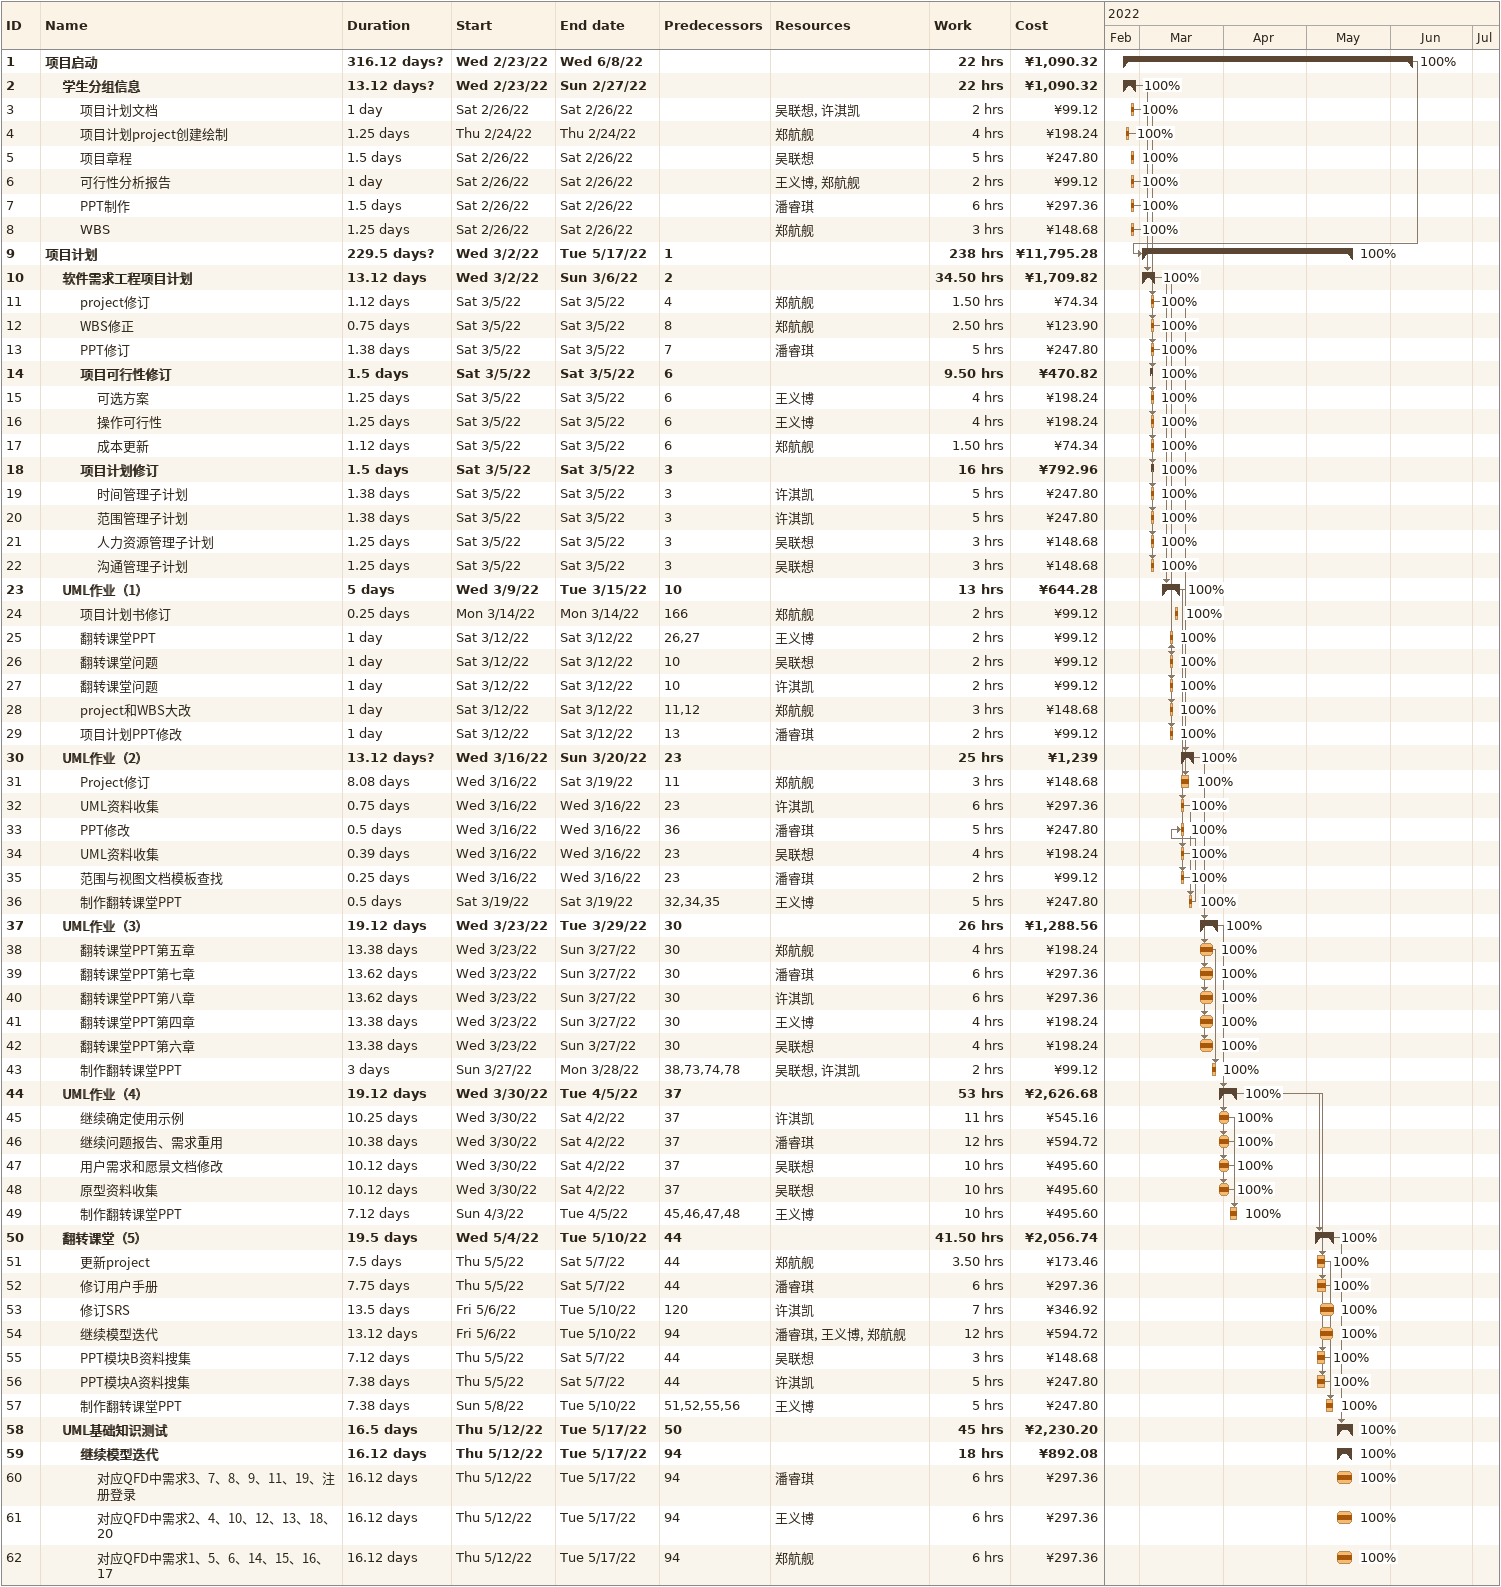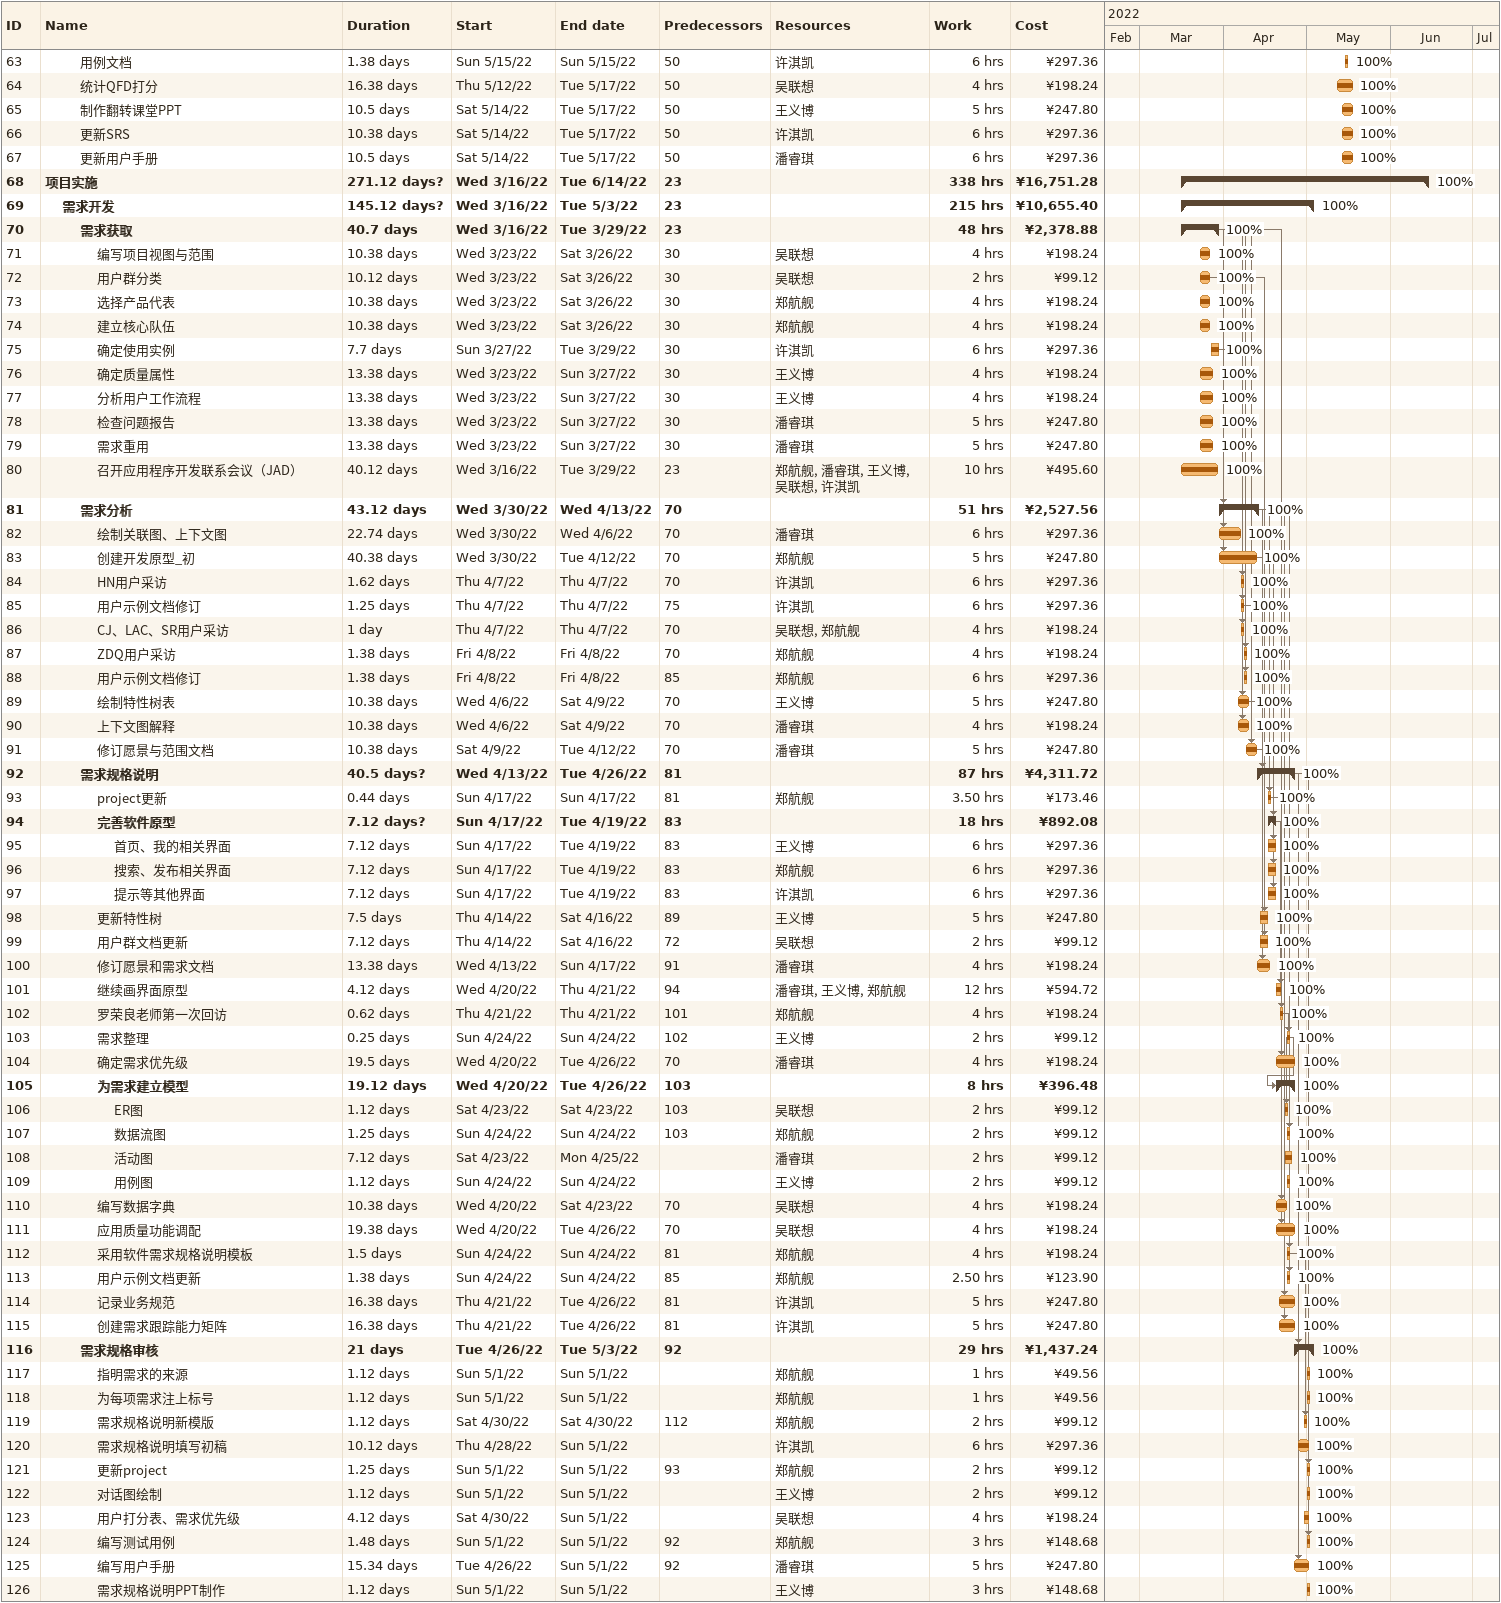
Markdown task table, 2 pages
| ID | Level | Task | Duration | Start | Finish | Predecessors | Resources | % complete | Work (h) | Cost (¥) |
|---|---|---|---|---|---|---|---|---|---|---|
| 1 | 1 | **项目启动** | 316.12d? | 2022-02-23 | 2022-06-08 |  |  | 100 | 22 | 1090.32 |
| 2 | 2 | **学生分组信息** | 13.12d? | 2022-02-23 | 2022-02-27 |  |  | 100 | 22 | 1090.32 |
| 3 | 3 | 项目计划文档 | 1d | 2022-02-26 | 2022-02-26 |  | 吴联想, 许淇凯 | 100 | 2 | 99.12 |
| 4 | 3 | 项目计划project创建绘制 | 1.25d | 2022-02-24 | 2022-02-24 |  | 郑航舰 | 100 | 4 | 198.24 |
| 5 | 3 | 项目章程 | 1.5d | 2022-02-26 | 2022-02-26 |  | 吴联想 | 100 | 5 | 247.80 |
| 6 | 3 | 可行性分析报告 | 1d | 2022-02-26 | 2022-02-26 |  | 王义博, 郑航舰 | 100 | 2 | 99.12 |
| 7 | 3 | PPT制作 | 1.5d | 2022-02-26 | 2022-02-26 |  | 潘睿琪 | 100 | 6 | 297.36 |
| 8 | 3 | WBS | 1.25d | 2022-02-26 | 2022-02-26 |  | 郑航舰 | 100 | 3 | 148.68 |
| 9 | 1 | **项目计划** | 229.5d? | 2022-03-02 | 2022-05-17 | 1 |  | 100 | 238 | 11795.28 |
| 10 | 2 | **软件需求工程项目计划** | 13.12d | 2022-03-02 | 2022-03-06 | 2 |  | 100 | 34.50 | 1709.82 |
| 11 | 3 | project修订 | 1.12d | 2022-03-05 | 2022-03-05 | 4 | 郑航舰 | 100 | 1.50 | 74.34 |
| 12 | 3 | WBS修正 | 0.75d | 2022-03-05 | 2022-03-05 | 8 | 郑航舰 | 100 | 2.50 | 123.90 |
| 13 | 3 | PPT修订 | 1.38d | 2022-03-05 | 2022-03-05 | 7 | 潘睿琪 | 100 | 5 | 247.80 |
| 14 | 3 | **项目可行性修订** | 1.5d | 2022-03-05 | 2022-03-05 | 6 |  | 100 | 9.50 | 470.82 |
| 15 | 4 | 可选方案 | 1.25d | 2022-03-05 | 2022-03-05 | 6 | 王义博 | 100 | 4 | 198.24 |
| 16 | 4 | 操作可行性 | 1.25d | 2022-03-05 | 2022-03-05 | 6 | 王义博 | 100 | 4 | 198.24 |
| 17 | 4 | 成本更新 | 1.12d | 2022-03-05 | 2022-03-05 | 6 | 郑航舰 | 100 | 1.50 | 74.34 |
| 18 | 3 | **项目计划修订** | 1.5d | 2022-03-05 | 2022-03-05 | 3 |  | 100 | 16 | 792.96 |
| 19 | 4 | 时间管理子计划 | 1.38d | 2022-03-05 | 2022-03-05 | 3 | 许淇凯 | 100 | 5 | 247.80 |
| 20 | 4 | 范围管理子计划 | 1.38d | 2022-03-05 | 2022-03-05 | 3 | 许淇凯 | 100 | 5 | 247.80 |
| 21 | 4 | 人力资源管理子计划 | 1.25d | 2022-03-05 | 2022-03-05 | 3 | 吴联想 | 100 | 3 | 148.68 |
| 22 | 4 | 沟通管理子计划 | 1.25d | 2022-03-05 | 2022-03-05 | 3 | 吴联想 | 100 | 3 | 148.68 |
| 23 | 2 | **UML作业（1）** | 5d | 2022-03-09 | 2022-03-15 | 10 |  | 100 | 13 | 644.28 |
| 24 | 3 | 项目计划书修订 | 0.25d | 2022-03-14 | 2022-03-14 | 166 | 郑航舰 | 100 | 2 | 99.12 |
| 25 | 3 | 翻转课堂PPT | 1d | 2022-03-12 | 2022-03-12 | 26, 27 | 王义博 | 100 | 2 | 99.12 |
| 26 | 3 | 翻转课堂问题 | 1d | 2022-03-12 | 2022-03-12 | 10 | 吴联想 | 100 | 2 | 99.12 |
| 27 | 3 | 翻转课堂问题 | 1d | 2022-03-12 | 2022-03-12 | 10 | 许淇凯 | 100 | 2 | 99.12 |
| 28 | 3 | project和WBS大改 | 1d | 2022-03-12 | 2022-03-12 | 11, 12 | 郑航舰 | 100 | 3 | 148.68 |
| 29 | 3 | 项目计划PPT修改 | 1d | 2022-03-12 | 2022-03-12 | 13 | 潘睿琪 | 100 | 2 | 99.12 |
| 30 | 2 | **UML作业（2）** | 13.12d? | 2022-03-16 | 2022-03-20 | 23 |  | 100 | 25 | 1239 |
| 31 | 3 | Project修订 | 8.08d | 2022-03-16 | 2022-03-19 | 11 | 郑航舰 | 100 | 3 | 148.68 |
| 32 | 3 | UML资料收集 | 0.75d | 2022-03-16 | 2022-03-16 | 23 | 许淇凯 | 100 | 6 | 297.36 |
| 33 | 3 | PPT修改 | 0.5d | 2022-03-16 | 2022-03-16 | 36 | 潘睿琪 | 100 | 5 | 247.80 |
| 34 | 3 | UML资料收集 | 0.39d | 2022-03-16 | 2022-03-16 | 23 | 吴联想 | 100 | 4 | 198.24 |
| 35 | 3 | 范围与视图文档模板查找 | 0.25d | 2022-03-16 | 2022-03-16 | 23 | 潘睿琪 | 100 | 2 | 99.12 |
| 36 | 3 | 制作翻转课堂PPT | 0.5d | 2022-03-19 | 2022-03-19 | 32, 34, 35 | 王义博 | 100 | 5 | 247.80 |
| 37 | 2 | **UML作业（3）** | 19.12d | 2022-03-23 | 2022-03-29 | 30 |  | 100 | 26 | 1288.56 |
| 38 | 3 | 翻转课堂PPT第五章 | 13.38d | 2022-03-23 | 2022-03-27 | 30 | 郑航舰 | 100 | 4 | 198.24 |
| 39 | 3 | 翻转课堂PPT第七章 | 13.62d | 2022-03-23 | 2022-03-27 | 30 | 潘睿琪 | 100 | 6 | 297.36 |
| 40 | 3 | 翻转课堂PPT第八章 | 13.62d | 2022-03-23 | 2022-03-27 | 30 | 许淇凯 | 100 | 6 | 297.36 |
| 41 | 3 | 翻转课堂PPT第四章 | 13.38d | 2022-03-23 | 2022-03-27 | 30 | 王义博 | 100 | 4 | 198.24 |
| 42 | 3 | 翻转课堂PPT第六章 | 13.38d | 2022-03-23 | 2022-03-27 | 30 | 吴联想 | 100 | 4 | 198.24 |
| 43 | 3 | 制作翻转课堂PPT | 3d | 2022-03-27 | 2022-03-28 | 38, 73, 74, 78 | 吴联想, 许淇凯 | 100 | 2 | 99.12 |
| 44 | 2 | **UML作业（4）** | 19.12d | 2022-03-30 | 2022-04-05 | 37 |  | 100 | 53 | 2626.68 |
| 45 | 3 | 继续确定使用示例 | 10.25d | 2022-03-30 | 2022-04-02 | 37 | 许淇凯 | 100 | 11 | 545.16 |
| 46 | 3 | 继续问题报告、需求重用 | 10.38d | 2022-03-30 | 2022-04-02 | 37 | 潘睿琪 | 100 | 12 | 594.72 |
| 47 | 3 | 用户需求和愿景文档修改 | 10.12d | 2022-03-30 | 2022-04-02 | 37 | 吴联想 | 100 | 10 | 495.60 |
| 48 | 3 | 原型资料收集 | 10.12d | 2022-03-30 | 2022-04-02 | 37 | 吴联想 | 100 | 10 | 495.60 |
| 49 | 3 | 制作翻转课堂PPT | 7.12d | 2022-04-03 | 2022-04-05 | 45, 46, 47, 48 | 王义博 | 100 | 10 | 495.60 |
| 50 | 2 | **翻转课堂（5）** | 19.5d | 2022-05-04 | 2022-05-10 | 44 |  | 100 | 41.50 | 2056.74 |
| 51 | 3 | 更新project | 7.5d | 2022-05-05 | 2022-05-07 | 44 | 郑航舰 | 100 | 3.50 | 173.46 |
| 52 | 3 | 修订用户手册 | 7.75d | 2022-05-05 | 2022-05-07 | 44 | 潘睿琪 | 100 | 6 | 297.36 |
| 53 | 3 | 修订SRS | 13.5d | 2022-05-06 | 2022-05-10 | 120 | 许淇凯 | 100 | 7 | 346.92 |
| 54 | 3 | 继续模型迭代 | 13.12d | 2022-05-06 | 2022-05-10 | 94 | 潘睿琪, 王义博, 郑航舰 | 100 | 12 | 594.72 |
| 55 | 3 | PPT模块B资料搜集 | 7.12d | 2022-05-05 | 2022-05-07 | 44 | 吴联想 | 100 | 3 | 148.68 |
| 56 | 3 | PPT模块A资料搜集 | 7.38d | 2022-05-05 | 2022-05-07 | 44 | 许淇凯 | 100 | 5 | 247.80 |
| 57 | 3 | 制作翻转课堂PPT | 7.38d | 2022-05-08 | 2022-05-10 | 51, 52, 55, 56 | 王义博 | 100 | 5 | 247.80 |
| 58 | 2 | **UML基础知识测试** | 16.5d | 2022-05-12 | 2022-05-17 | 50 |  | 100 | 45 | 2230.20 |
| 59 | 3 | **继续模型迭代** | 16.12d | 2022-05-12 | 2022-05-17 | 94 |  | 100 | 18 | 892.08 |
| 60 | 4 | 对应QFD中需求3、7、8、9、11、19、注册登录 | 16.12d | 2022-05-12 | 2022-05-17 | 94 | 潘睿琪 | 100 | 6 | 297.36 |
| 61 | 4 | 对应QFD中需求2、4、10、12、13、18、20 | 16.12d | 2022-05-12 | 2022-05-17 | 94 | 王义博 | 100 | 6 | 297.36 |
| 62 | 4 | 对应QFD中需求1、5、6、14、15、16、17 | 16.12d | 2022-05-12 | 2022-05-17 | 94 | 郑航舰 | 100 | 6 | 297.36 |
| 63 | 3 | 用例文档 | 1.38d | 2022-05-15 | 2022-05-15 | 50 | 许淇凯 | 100 | 6 | 297.36 |
| 64 | 3 | 统计QFD打分 | 16.38d | 2022-05-12 | 2022-05-17 | 50 | 吴联想 | 100 | 4 | 198.24 |
| 65 | 3 | 制作翻转课堂PPT | 10.5d | 2022-05-14 | 2022-05-17 | 50 | 王义博 | 100 | 5 | 247.80 |
| 66 | 3 | 更新SRS | 10.38d | 2022-05-14 | 2022-05-17 | 50 | 许淇凯 | 100 | 6 | 297.36 |
| 67 | 3 | 更新用户手册 | 10.5d | 2022-05-14 | 2022-05-17 | 50 | 潘睿琪 | 100 | 6 | 297.36 |
| 68 | 1 | **项目实施** | 271.12d? | 2022-03-16 | 2022-06-14 | 23 |  | 100 | 338 | 16751.28 |
| 69 | 2 | **需求开发** | 145.12d? | 2022-03-16 | 2022-05-03 | 23 |  | 100 | 215 | 10655.40 |
| 70 | 3 | **需求获取** | 40.7d | 2022-03-16 | 2022-03-29 | 23 |  | 100 | 48 | 2378.88 |
| 71 | 4 | 编写项目视图与范围 | 10.38d | 2022-03-23 | 2022-03-26 | 30 | 吴联想 | 100 | 4 | 198.24 |
| 72 | 4 | 用户群分类 | 10.12d | 2022-03-23 | 2022-03-26 | 30 | 吴联想 | 100 | 2 | 99.12 |
| 73 | 4 | 选择产品代表 | 10.38d | 2022-03-23 | 2022-03-26 | 30 | 郑航舰 | 100 | 4 | 198.24 |
| 74 | 4 | 建立核心队伍 | 10.38d | 2022-03-23 | 2022-03-26 | 30 | 郑航舰 | 100 | 4 | 198.24 |
| 75 | 4 | 确定使用实例 | 7.7d | 2022-03-27 | 2022-03-29 | 30 | 许淇凯 | 100 | 6 | 297.36 |
| 76 | 4 | 确定质量属性 | 13.38d | 2022-03-23 | 2022-03-27 | 30 | 王义博 | 100 | 4 | 198.24 |
| 77 | 4 | 分析用户工作流程 | 13.38d | 2022-03-23 | 2022-03-27 | 30 | 王义博 | 100 | 4 | 198.24 |
| 78 | 4 | 检查问题报告 | 13.38d | 2022-03-23 | 2022-03-27 | 30 | 潘睿琪 | 100 | 5 | 247.80 |
| 79 | 4 | 需求重用 | 13.38d | 2022-03-23 | 2022-03-27 | 30 | 潘睿琪 | 100 | 5 | 247.80 |
| 80 | 4 | 召开应用程序开发联系会议（JAD） | 40.12d | 2022-03-16 | 2022-03-29 | 23 | 郑航舰, 潘睿琪, 王义博, 吴联想, 许淇凯 | 100 | 10 | 495.60 |
| 81 | 3 | **需求分析** | 43.12d | 2022-03-30 | 2022-04-13 | 70 |  | 100 | 51 | 2527.56 |
| 82 | 4 | 绘制关联图、上下文图 | 22.74d | 2022-03-30 | 2022-04-06 | 70 | 潘睿琪 | 100 | 6 | 297.36 |
| 83 | 4 | 创建开发原型_初 | 40.38d | 2022-03-30 | 2022-04-12 | 70 | 郑航舰 | 100 | 5 | 247.80 |
| 84 | 4 | HN用户采访 | 1.62d | 2022-04-07 | 2022-04-07 | 70 | 许淇凯 | 100 | 6 | 297.36 |
| 85 | 4 | 用户示例文档修订 | 1.25d | 2022-04-07 | 2022-04-07 | 75 | 许淇凯 | 100 | 6 | 297.36 |
| 86 | 4 | CJ、LAC、SR用户采访 | 1d | 2022-04-07 | 2022-04-07 | 70 | 吴联想, 郑航舰 | 100 | 4 | 198.24 |
| 87 | 4 | ZDQ用户采访 | 1.38d | 2022-04-08 | 2022-04-08 | 70 | 郑航舰 | 100 | 4 | 198.24 |
| 88 | 4 | 用户示例文档修订 | 1.38d | 2022-04-08 | 2022-04-08 | 85 | 郑航舰 | 100 | 6 | 297.36 |
| 89 | 4 | 绘制特性树表 | 10.38d | 2022-04-06 | 2022-04-09 | 70 | 王义博 | 100 | 5 | 247.80 |
| 90 | 4 | 上下文图解释 | 10.38d | 2022-04-06 | 2022-04-09 | 70 | 潘睿琪 | 100 | 4 | 198.24 |
| 91 | 4 | 修订愿景与范围文档 | 10.38d | 2022-04-09 | 2022-04-12 | 70 | 潘睿琪 | 100 | 5 | 247.80 |
| 92 | 3 | **需求规格说明** | 40.5d? | 2022-04-13 | 2022-04-26 | 81 |  | 100 | 87 | 4311.72 |
| 93 | 4 | project更新 | 0.44d | 2022-04-17 | 2022-04-17 | 81 | 郑航舰 | 100 | 3.50 | 173.46 |
| 94 | 4 | **完善软件原型** | 7.12d? | 2022-04-17 | 2022-04-19 | 83 |  | 100 | 18 | 892.08 |
| 95 | 5 | 首页、我的相关界面 | 7.12d | 2022-04-17 | 2022-04-19 | 83 | 王义博 | 100 | 6 | 297.36 |
| 96 | 5 | 搜索、发布相关界面 | 7.12d | 2022-04-17 | 2022-04-19 | 83 | 郑航舰 | 100 | 6 | 297.36 |
| 97 | 5 | 提示等其他界面 | 7.12d | 2022-04-17 | 2022-04-19 | 83 | 许淇凯 | 100 | 6 | 297.36 |
| 98 | 4 | 更新特性树 | 7.5d | 2022-04-14 | 2022-04-16 | 89 | 王义博 | 100 | 5 | 247.80 |
| 99 | 4 | 用户群文档更新 | 7.12d | 2022-04-14 | 2022-04-16 | 72 | 吴联想 | 100 | 2 | 99.12 |
| 100 | 4 | 修订愿景和需求文档 | 13.38d | 2022-04-13 | 2022-04-17 | 91 | 潘睿琪 | 100 | 4 | 198.24 |
| 101 | 4 | 继续画界面原型 | 4.12d | 2022-04-20 | 2022-04-21 | 94 | 潘睿琪, 王义博, 郑航舰 | 100 | 12 | 594.72 |
| 102 | 4 | 罗荣良老师第一次回访 | 0.62d | 2022-04-21 | 2022-04-21 | 101 | 郑航舰 | 100 | 4 | 198.24 |
| 103 | 4 | 需求整理 | 0.25d | 2022-04-24 | 2022-04-24 | 102 | 王义博 | 100 | 2 | 99.12 |
| 104 | 4 | 确定需求优先级 | 19.5d | 2022-04-20 | 2022-04-26 | 70 | 潘睿琪 | 100 | 4 | 198.24 |
| 105 | 4 | **为需求建立模型** | 19.12d | 2022-04-20 | 2022-04-26 | 103 |  | 100 | 8 | 396.48 |
| 106 | 5 | ER图 | 1.12d | 2022-04-23 | 2022-04-23 | 103 | 吴联想 | 100 | 2 | 99.12 |
| 107 | 5 | 数据流图 | 1.25d | 2022-04-24 | 2022-04-24 | 103 | 郑航舰 | 100 | 2 | 99.12 |
| 108 | 5 | 活动图 | 7.12d | 2022-04-23 | 2022-04-25 |  | 潘睿琪 | 100 | 2 | 99.12 |
| 109 | 5 | 用例图 | 1.12d | 2022-04-24 | 2022-04-24 |  | 王义博 | 100 | 2 | 99.12 |
| 110 | 4 | 编写数据字典 | 10.38d | 2022-04-20 | 2022-04-23 | 70 | 吴联想 | 100 | 4 | 198.24 |
| 111 | 4 | 应用质量功能调配 | 19.38d | 2022-04-20 | 2022-04-26 | 70 | 吴联想 | 100 | 4 | 198.24 |
| 112 | 4 | 采用软件需求规格说明模板 | 1.5d | 2022-04-24 | 2022-04-24 | 81 | 郑航舰 | 100 | 4 | 198.24 |
| 113 | 4 | 用户示例文档更新 | 1.38d | 2022-04-24 | 2022-04-24 | 85 | 郑航舰 | 100 | 2.50 | 123.90 |
| 114 | 4 | 记录业务规范 | 16.38d | 2022-04-21 | 2022-04-26 | 81 | 许淇凯 | 100 | 5 | 247.80 |
| 115 | 4 | 创建需求跟踪能力矩阵 | 16.38d | 2022-04-21 | 2022-04-26 | 81 | 许淇凯 | 100 | 5 | 247.80 |
| 116 | 3 | **需求规格审核** | 21d | 2022-04-26 | 2022-05-03 | 92 |  | 100 | 29 | 1437.24 |
| 117 | 4 | 指明需求的来源 | 1.12d | 2022-05-01 | 2022-05-01 |  | 郑航舰 | 100 | 1 | 49.56 |
| 118 | 4 | 为每项需求注上标号 | 1.12d | 2022-05-01 | 2022-05-01 |  | 郑航舰 | 100 | 1 | 49.56 |
| 119 | 4 | 需求规格说明新模版 | 1.12d | 2022-04-30 | 2022-04-30 | 112 | 郑航舰 | 100 | 2 | 99.12 |
| 120 | 4 | 需求规格说明填写初稿 | 10.12d | 2022-04-28 | 2022-05-01 |  | 许淇凯 | 100 | 6 | 297.36 |
| 121 | 4 | 更新project | 1.25d | 2022-05-01 | 2022-05-01 | 93 | 郑航舰 | 100 | 2 | 99.12 |
| 122 | 4 | 对话图绘制 | 1.12d | 2022-05-01 | 2022-05-01 |  | 王义博 | 100 | 2 | 99.12 |
| 123 | 4 | 用户打分表、需求优先级 | 4.12d | 2022-04-30 | 2022-05-01 |  | 吴联想 | 100 | 4 | 198.24 |
| 124 | 4 | 编写测试用例 | 1.48d | 2022-05-01 | 2022-05-01 | 92 | 郑航舰 | 100 | 3 | 148.68 |
| 125 | 4 | 编写用户手册 | 15.34d | 2022-04-26 | 2022-05-01 | 92 | 潘睿琪 | 100 | 5 | 247.80 |
| 126 | 4 | 需求规格说明PPT制作 | 1.12d | 2022-05-01 | 2022-05-01 |  | 王义博 | 100 | 3 | 148.68 |
